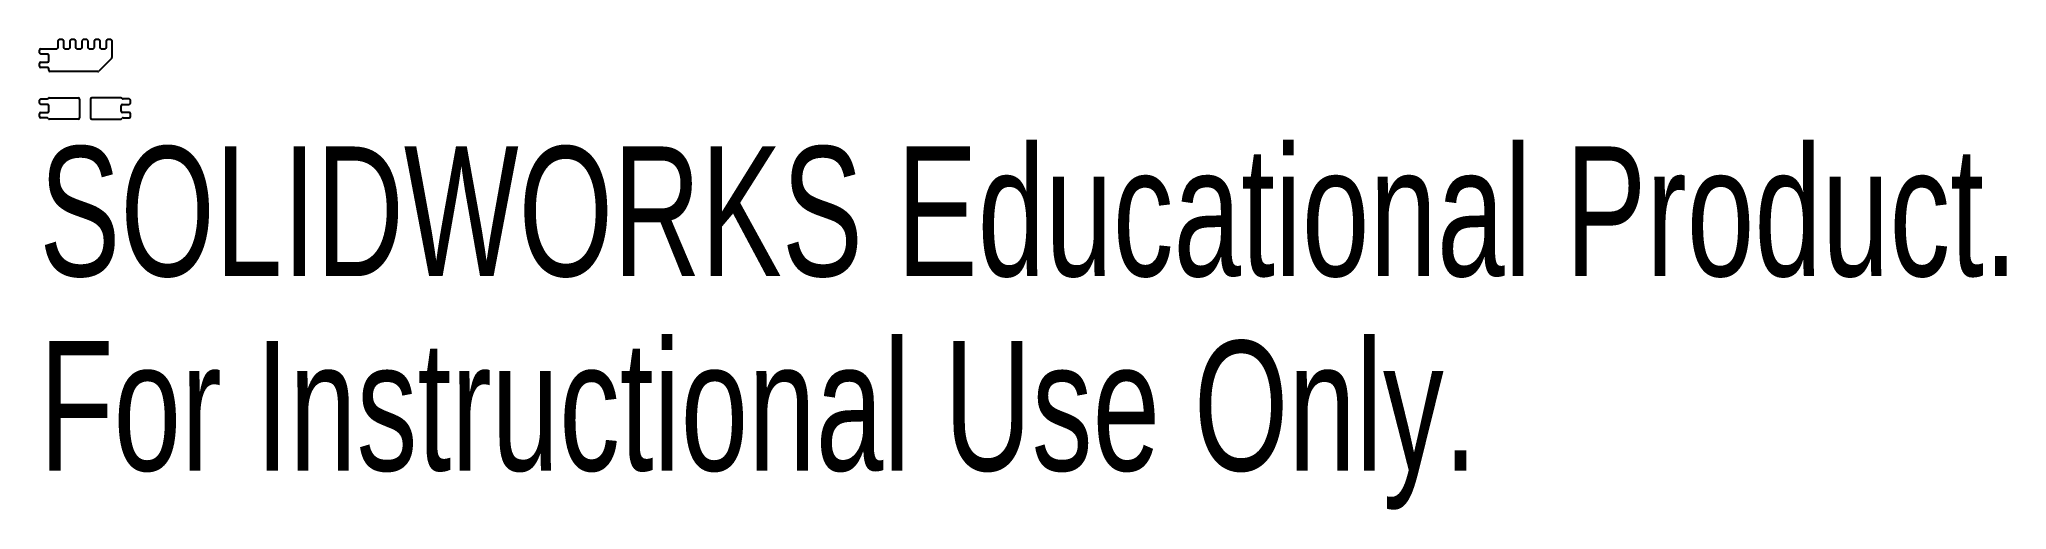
# Model space of a CAD drawing. Header units: millimetres. Extents: x -1.7 to 71.6, y -15.3 to 2.2.
import ezdxf

# ---------------------------------------------------------------- set-up
doc = ezdxf.new("R2010")
doc.units = ezdxf.units.MM
doc.styles.add('SLDTEXTSTYLE0', font='TXT', dxfattribs={"width": 0.7})

msp = doc.modelspace()

# ---------------------------------------------------------------- linework, layer by layer
at = {"color": 7, "linetype": 'Continuous'}
for p, q in [((-0.95, 2.2), (-0.85, 2.2)), ((-0.5, 2.2), (-0.4, 2.2)), ((-0.05, 2.2), (0.05, 2.2)), ((0.4, 2.2), (0.5, 2.2)), ((0.85, 2.2), (0.95, 2.2)), ((-1.7, 1.7), (-1.7, 1.8)), ((-1.65, 1.85), (-1.05, 1.85)), ((-1.4, 1.65), (-1.65, 1.65)), ((-1.35, 1.4), (-1.35, 1.6)), ((-1, 1.9), (-1, 2.15)), ((-0.8, 2.15), (-0.8, 1.9)), ((-0.75, 1.85), (-0.6, 1.85)), ((-0.55, 1.9), (-0.55, 2.15)), ((-0.35, 2.15), (-0.35, 1.9)), ((-0.3, 1.85), (-0.15, 1.85)), ((-0.1, 1.9), (-0.1, 2.15)), ((0.1, 2.15), (0.1, 1.9)), ((0.15, 1.85), (0.3, 1.85)), ((0.35, 1.9), (0.35, 2.15)), ((0.985, 1.485), (0.515, 1.015)), ((0.55, 2.15), (0.55, 1.9)), ((0.6, 1.85), (0.75, 1.85)), ((0.8, 1.9), (0.8, 2.15)), ((1, 2.15), (1, 1.521)), ((-1.7, 1.2), (-1.7, 1.3)), ((-1.65, 1.35), (-1.4, 1.35)), ((-1.4, 1.15), (-1.65, 1.15)), ((-1.35, 1.05), (-1.35, 1.1)), ((0.479, 1), (-1.3, 1)), ((-1.386, -0.012), (-1.364, 0.007)), ((-1.331, 0.02), (-0.25, 0.02)), ((1.331, 0.02), (0.25, 0.02)), ((1.386, -0.012), (1.364, 0.007)), ((-1.7, -0.175), (-1.7, -0.075)), ((-1.7, -0.675), (-1.7, -0.575)), ((-1.65, -0.025), (-1.419, -0.025)), ((-1.4, -0.225), (-1.65, -0.225)), ((-1.65, -0.525), (-1.4, -0.525)), ((-1.421, -0.725), (-1.65, -0.725)), ((-1.35, -0.475), (-1.35, -0.275)), ((-0.2, -0.03), (-0.2, -0.725)), ((0.2, -0.03), (0.2, -0.725)), ((1.35, -0.475), (1.35, -0.275)), ((1.4, -0.225), (1.65, -0.225)), ((1.65, -0.525), (1.4, -0.525)), ((1.65, -0.025), (1.419, -0.025)), ((1.421, -0.725), (1.65, -0.725)), ((1.7, -0.175), (1.7, -0.075)), ((1.7, -0.675), (1.7, -0.575)), ((-1.365, -0.76), (-1.385, -0.74)), ((-0.25, -0.775), (-1.329, -0.775)), ((0.25, -0.775), (1.329, -0.775)), ((1.365, -0.76), (1.385, -0.74))]:
    msp.add_line(p, q, dxfattribs=at)
for centre, start, end in [((-0.95, 2.15), 90, 180), ((-0.85, 2.15), 0, 90), ((-0.5, 2.15), 90, 180), ((-0.4, 2.15), 0, 90), ((-0.05, 2.15), 90, 180), ((0.05, 2.15), 0, 90), ((0.4, 2.15), 90, 180), ((0.5, 2.15), 0, 90), ((0.85, 2.15), 90, 180), ((0.95, 2.15), 0, 90), ((-1.65, 1.8), 90, 180), ((-1.65, 1.7), 180, 270), ((-1.4, 1.6), 0, 90), ((-1.05, 1.9), 270, 0), ((-0.75, 1.9), 180, 270), ((-0.6, 1.9), 270, 0), ((-0.3, 1.9), 180, 270), ((-0.15, 1.9), 270, 0), ((0.15, 1.9), 180, 270), ((0.3, 1.9), 270, 0), ((0.6, 1.9), 180, 270), ((0.75, 1.9), 270, 0), ((0.95, 1.521), 315, 0), ((-1.65, 1.3), 90, 180), ((-1.65, 1.2), 180, 270), ((-1.4, 1.4), 270, 0), ((-1.4, 1.1), 0, 90), ((-1.3, 1.05), 180, 270), ((0.479, 1.05), 270, 315), ((-1.331, -0.03), 90, 131.98721), ((-0.25, -0.03), 0, 90), ((0.25, -0.03), 90, 180), ((1.331, -0.03), 48.01279, 90), ((-1.65, -0.075), 90, 180), ((-1.65, -0.175), 180, 270), ((-1.65, -0.575), 90, 180), ((-1.65, -0.675), 180, 270), ((-1.421, -0.775), 45, 90), ((-1.419, 0.025), 270, 311.98721), ((-1.4, -0.275), 0, 90), ((-1.4, -0.475), 270, 0), ((-0.25, -0.725), 270, 0), ((0.25, -0.725), 180, 270), ((1.4, -0.275), 90, 180), ((1.4, -0.475), 180, 270), ((1.421, -0.775), 90, 135), ((1.419, 0.025), 228.01279, 270), ((1.65, -0.075), 0, 90), ((1.65, -0.175), 270, 0), ((1.65, -0.575), 0, 90), ((1.65, -0.675), 270, 0), ((-1.329, -0.725), 225, 270), ((1.329, -0.725), 270, 315)]:
    msp.add_arc(centre, 0.05, start, end, dxfattribs=at)

# ---------------------------------------------------------------- texts
at = {"color": 7, "linetype": 'Continuous', "char_height": 4.83362, "attachment_point": 1, "style": 'SLDTEXTSTYLE0'}
for s, insert in [('SOLIDWORKS Educational Product.', (-1.7, -1.795)), ('For Instructional Use Only.', (-1.7, -9.045))]:
    msp.add_mtext(s, dxfattribs=dict(at, insert=insert))

doc.saveas('drawing.dxf')
